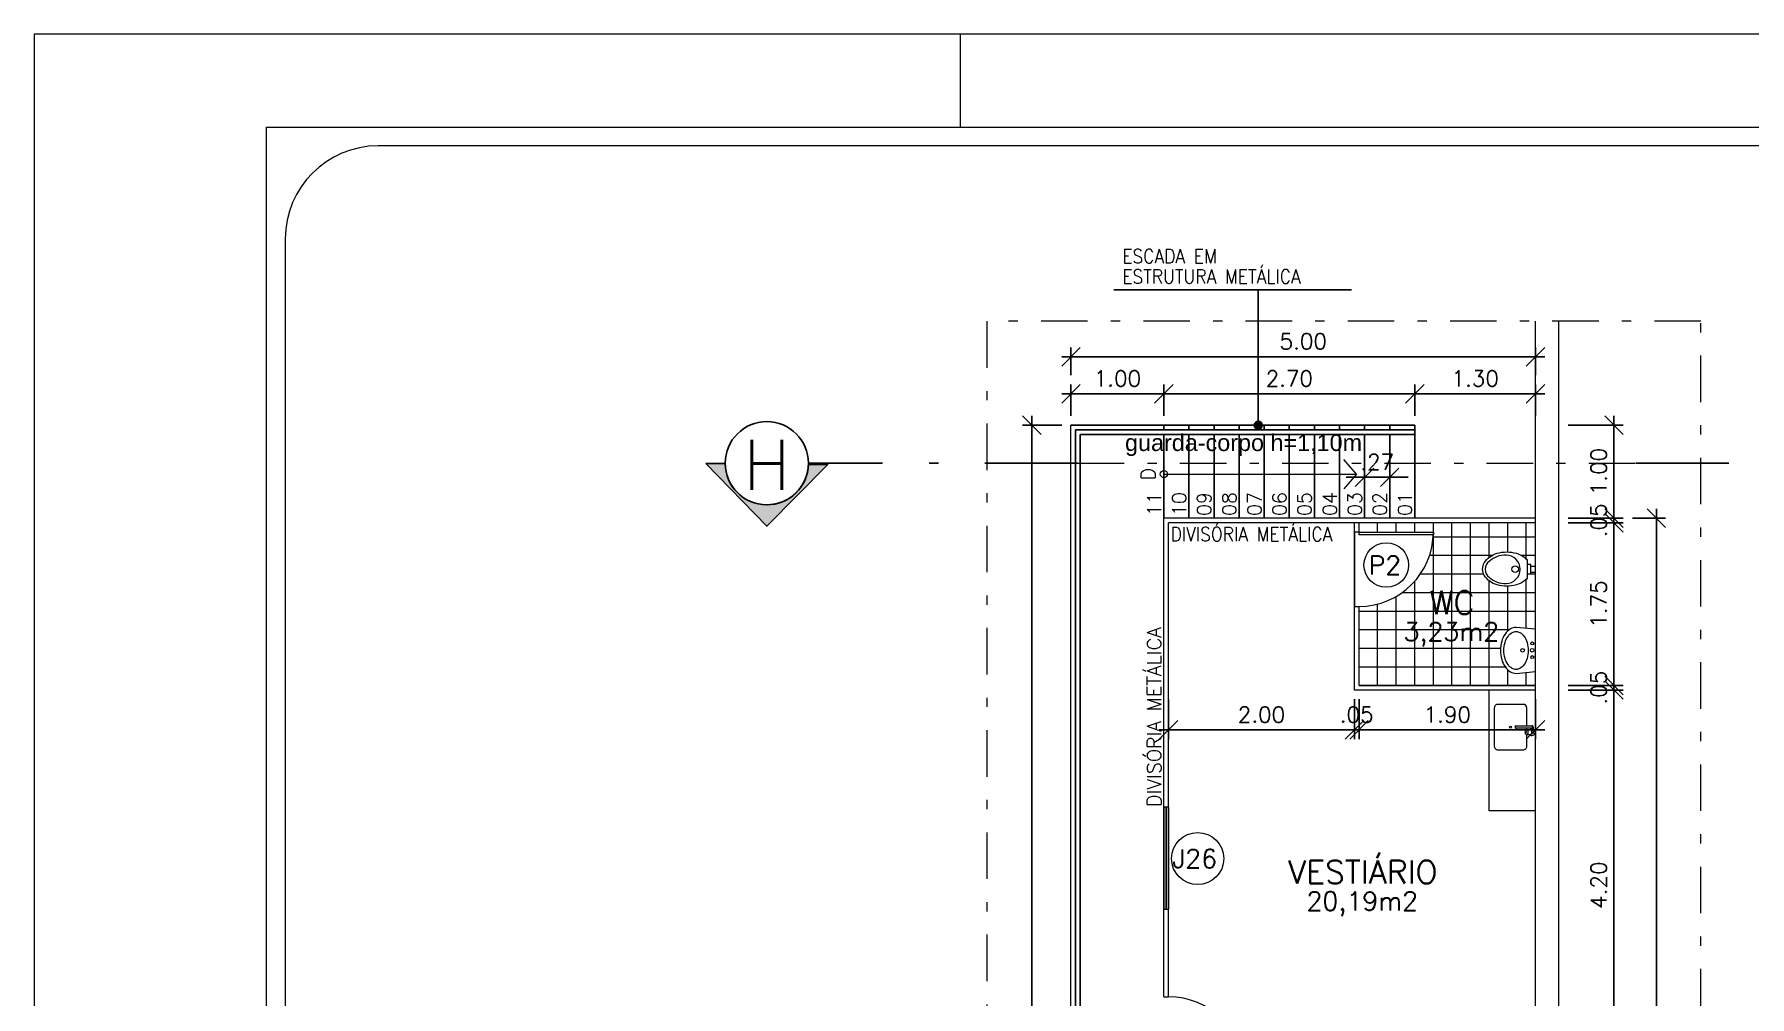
# Model space of a CAD drawing. Header units: millimetres. Extents: x 521 to 1055, y 261 to 520.
# Drawn here: x 791.15 to 809.61, y 334.96 to 345.32 of the extents above; entities that cross this region are included whole.
import ezdxf
from ezdxf.enums import TextEntityAlignment as Align

# ---------------------------------------------------------------- set-up
doc = ezdxf.new("R2010")
doc.units = ezdxf.units.MM
doc.linetypes.add('CONTINU', pattern=[0])
doc.linetypes.add('DASHDOTX2', pattern=[2, 1, -0.5, 0, -0.5])
doc.layers.add('0.1', color=8, linetype='Continuous', lineweight=13)
doc.layers.add('ppci', color=8, linetype='Continuous')
doc.styles.add('80X50', font='romans.shx')
doc.styles.add('ROMANS', font='romans')
doc.styles.get("Standard").update_dxf_attribs({"font": 'romans.shx'})
doc.styles.add('STYLE1', font='sanss___.ttf')
doc.dimstyles.new('Fares Eng - 50', dxfattribs={"dimscale": 2, "dimtxt": 0.085, "dimasz": 0.1, "dimexe": 0.05, "dimexo": 0.05, "dimgap": 0.04, "dimtad": 1, "dimzin": 4, "dimdsep": 46, "dimtxsty": 'ROMANS', "dimblk1": 'OBLIQUE', "dimblk2": 'OBLIQUE', "dimsah": 1, "dimcen": 0.05, "dimdle": 0.05, "dimclrd": 8, "dimclre": 8, "dimclrt": 8, "dimaunit": 1, "dimadec": 0, "dimazin": 0, "dimtfac": 1, "dimtix": 1, "dimtmove": 2, "dimatfit": 0, "dimldrblk": 'OPEN90', "dimfxl": 1, "dimtolj": 1, "dimtzin": 0, "dimarcsym": 0})

# ---------------------------------------------------------------- blocks, each defined once
blk = doc.blocks.new('PIA')
for p, q in [((-2.273736754432321e-15, 0.2449999999999767), (0.04354356076254134, 0.2449999999999767)), ((0.01000000000001819, 0.2300000000000176), (0.009999999999959073, 0.06000000000000172)), ((0.01000000000000227, 0.2150000000000585), (0.03087115640117418, 0.2150000000000585)), ((0.03, 0.1750000000000108), (0.00999999999998863, 0.1750000000000108))]:
    blk.add_line(p, q)
blk.add_lwpolyline([(-0.01000000000000682, 0.2300000000000176), (-0.00999999999996362, 0.06000000000000172)])
for points in [[(0.07999999999999545, 0.1727766797585258), (0.07999999999999545, 0.2103768939877267, 0.133256151078858), (0.07825790783494994, 0.2167974511967821, 0.1067562697216193), (0.07267766952966667, 0.2228768939877176, 0.08282752964101038), (0.06490383717337408, 0.2266340192206547, 0.07135174875314108), (0.05500000000000455, 0.2280545635173888, 0.07135174875312217), (0.04509616282662137, 0.2266340192206547, 0.08282752964099814), (0.03732233047032878, 0.2228768939877176, 0.1067562697216379), (0.0317420921650455, 0.2167974511967821, 0.1332561510788669), (0.03, 0.2103768939877267), (0.03, 0.1727766797585258)], [(-0.00999999999999318, 0.1750000000000108), (-0.205, 0.1750000000000176, 0.4142135623730951), (-0.2450000000000068, 0.1350000000000176), (-0.245, -0.1349999999999915, 0.4142135623730951), (-0.205, -0.1749999999999824), (0.2049999999999955, -0.1749999999999915, 0.4142135623730951), (0.2450000000000023, -0.1349999999999915), (0.2449999999999955, 0.1350000000000176, 0.414213562373096), (0.2049999999999955, 0.1750000000000108), (0.07999999999999545, 0.1750000000000108)]]:
    blk.add_lwpolyline(points, format="xyb")
blk.add_lwpolyline([(0.03, 0.1727766797585258, 0.133256151078858), (0.0317420921650455, 0.1663561225494726, 0.1067562697216193), (0.03732233047032878, 0.1602766797585099, 0.08282752964099754), (0.04509616282662137, 0.1565195545256023, 0.07135174875310642), (0.05500000000000455, 0.1550990102288659, 0.07135174875312841), (0.06490383717337408, 0.1565195545256023, 0.08282752964096539), (0.07267766952966667, 0.1602766797585099, 0.1067562697216041), (0.07825790783494994, 0.1663561225494726, 0.1332561510788969), (0.07999999999999545, 0.1727766797585258, 0.133256151078858), (0.07825790783494994, 0.1791972369675812, 0.1067562697216193), (0.07267766952966667, 0.1852766797585167, 0.08282752964101038), (0.06490383717337408, 0.1890338049914538, 0.07135174875314108), (0.05500000000000455, 0.1904543492881879, 0.07135174875312217), (0.04509616282662137, 0.1890338049914538, 0.08282752964099814), (0.03732233047032878, 0.1852766797585167, 0.1067562697216379), (0.0317420921650455, 0.1791972369675812, 0.1332561510788669)], format="xyb", close=True)
at = {"color": 8}
for points in [[(0.045986121811261, 0.2449999999999676, 0.2632653416268354), (0.03750000000000455, 0.2300000000000176), (0.03749999999999091, 0.2230014266887969)], [(0.07250000000000227, 0.2230014266887969), (0.07250000000000455, 0.2300000000000176, 0.5464635058180238), (0.04770953866707549, 0.245909090909088, 0.5464635058180238)]]:
    blk.add_lwpolyline(points, format="xyb", dxfattribs=at)
blk.add_lwpolyline([(0.06249999999999773, 0.1652766797585349, 0.1332561510789247), (0.0619773723504818, 0.1672028469212404, 0.1067562697216326), (0.06030330085890228, 0.1690266797585303, 0.08282752964098952), (0.0579711511520145, 0.1701538173284115, 0.07135174875314322), (0.05500000000000455, 0.1705799806174167, 0.0713517487531746), (0.05202884884798095, 0.1701538173284115, 0.08282752964091725), (0.04969669914110682, 0.1690266797585303, 0.1067562697215655), (0.04802262764951365, 0.1672028469212404, 0.1332561510788154), (0.04749999999999772, 0.1652766797585349, 0.1332561510789247), (0.04802262764951365, 0.1633505125957976, 0.1067562697216326), (0.04969669914110682, 0.1615266797585076, 0.08282752964095197), (0.05202884884798095, 0.160399542188656, 0.07135174875313267), (0.05500000000000455, 0.1599733788996212, 0.07135174875303825), (0.0579711511520145, 0.160399542188656, 0.08282752964098399), (0.06030330085890228, 0.1615266797585076, 0.106756269721622), (0.0619773723504818, 0.1633505125957976, 0.1332561510787654)], format="xyb", close=True, dxfattribs=at)
blk.add_circle((-2.273736754432321e-15, -5.551115123125783e-16), 0.009999999999999998)
for centre, radius, start, end in [((-2.273736754432321e-15, 0.2300000000000176), 0.015, 311.8103148957726, 228.1896851042274), ((-2.273736754432321e-15, 0.2300000000000176), 0.01, 0.000213743340401082, 180.000213743371), ((0.04354356076254134, 0.2549999999999676), 0.01, 270, 294.6199773288175), ((-2.273736754432321e-15, 0.06000000000000172), 0.01, 180.0001178779924, 0.000117877961845556)]:
    blk.add_arc(centre, radius, start, end)
for centre, radius, start, end in [((0.05500000000000455, 0.2300000000000176), 0.035, 315.584691402812, 154.6230664749245), ((0.05500000000000455, 0.2300000000000176), 0.035, 205.3769335250748, 224.415308597188), ((-2.273736754432321e-15, 0.06000000000000172), 0.0125, 143.130102353961, 36.86989764603902)]:
    blk.add_arc(centre, radius, start, end, dxfattribs=at)
blk = doc.blocks.new('Vaso')
for points in [[(0.02999999999997272, -0.04999999999995453), (0.02999999999997272, 0), (-0.02999999999997272, 0), (-0.02999999999997272, -0.04999999999995453)], [(0.04999999999995453, -0.09000000000014552), (0.04999999999995453, -0.04999999999995453), (-0.04999999999995453, -0.04999999999995453), (-0.04999999999995453, -0.09000000000014552)]]:
    blk.add_lwpolyline(points)
for points in [[(0.1828955200001019, -0.3100000000001728, -0.071776), (0.1680402599999979, -0.4129498500001318, -0.083144), (0.128710270000056, -0.4938477600001079, -0.106699), (0.06516211000007388, -0.5518467399999736, -0.132564), (-0.002104480000070907, -0.5700000000001637, -0.132564), (-0.06937106999998832, -0.5518467399999736, -0.106699), (-0.1329192299999704, -0.4938477600001079, -0.083144), (-0.1722492199999124, -0.4129498500001318, -0.071776), (-0.1871044800000163, -0.3100000000001728, -0.071776), (-0.1722492199999124, -0.2070501499999864, -0.083144), (-0.1329192299999704, -0.1261522400000104, -0.060171), (-0.09999999999990905, -0.09000000000014552), (0.09579103999999461, -0.09000000000014552, -0.060171), (0.128710270000056, -0.1261522400000104, -0.083144), (0.1680402599999979, -0.2070501499999864, -0.071776)], [(-0.08763701527800549, -0.4972033683313839, 0.2473999053505774), (0, -0.5413053001348089, 0.2473999053505774), (0.08763701527800549, -0.4972033683313839, 0.1978584598758542), (0.1521044799999345, -0.3175259839795217, 0.4183289460701766), (0, -0.1675407474929216, 0.4183289460701766), (-0.1521044799999345, -0.3175259839795217, 0.1978584598758542)]]:
    blk.add_lwpolyline(points, format="xyb", close=True)
blk.add_circle((-0.002104480000070907, -0.2200259839794398), 0.03525)
blk = doc.blocks.new('Cuba-emp')
blk.add_lwpolyline([(0.2100034834991149, 0.2482008336621746), (-7.105427357601002e-15, 0.227407372452717), (7.105427357601002e-15, -0.227407372452717), (0.2100034834991291, -0.2482008336621604, 0.1378156270121392), (0.2705880087187396, -0.2311785380375015, 0.1070411790707005), (0.3288221515426883, -0.1757097620058969, 0.0807505460992588), (0.3644727820534435, -0.09904874869174485, 0.06864280771685904), (0.3780384553094791, -0.0007008336622078559, 0.06864280771690003), (0.3644727820534364, 0.09764708136732558, 0.08075054609930853), (0.3288221515426741, 0.1743080946814768, 0.10704117907071), (0.2705880087187253, 0.2297768707130761, 0.1157522192348251), (0.2100034834991149, 0.2482008336621746)], format="xyb")
blk.add_lwpolyline([(0.2100034834991149, 0.2045185337481215, -0.1318273881114975), (0.2501415417997279, 0.1937487812531433, -0.1066332451029667), (0.2967372728202164, 0.1514795764228545, -0.08348179435471227), (0.328253700616866, 0.08706086194230345, -0.0722322283218027), (0.3408968663839005, 1.243449787580175e-14, -0.07223222832186973), (0.3282537006168731, -0.08706086194227858, -0.08348179435460365), (0.2967372728202307, -0.1514795764226058, -0.106633245102999), (0.2501415417997421, -0.1937487812531256, -0.1318273881114998), (0.2100034834991291, -0.2045185337481072, -0.1318273881114848), (0.1698654251985161, -0.1937487812531282, -0.1066332451030064), (0.1232696941780276, -0.151479576422612, -0.08348179435461947), (0.09175326638137804, -0.08706086194228746, -0.07223222832185378), (0.07911010061422985, 3.552713678800501e-15, -0.07223222832187323), (0.09175326638137093, 0.08706086194229457, -0.08348179435457351), (0.1232696941780134, 0.15147957642262, -0.1066332451030294), (0.1698654251985019, 0.1937487812531398, -0.1318273881114961)], format="xyb", close=True)
for centre, radius in [((0.03651954001270497, -0.002319139823612204), 0.0193358661591314), ((0.03651954001270497, -0.002319139823612204), 0.0193358661591314), ((0.03578416458526235, 0.0710594457912066), 0.01546869292730512), ((0.1402810526510621, -0.001433449959218791), 0.01977531766275002), ((0.03578416458526945, -0.07569772543820363), 0.01546869292730512)]:
    blk.add_circle(centre, radius)
blk = doc.blocks.new('_OBLIQUE')
at = {"color": 0, "linetype": 'ByBlock'}
blk.add_line((-0.5, -0.5), (0.5, 0.5), dxfattribs=at)
blk = doc.blocks.new('*D3443')
at = {"layer": '0.1', "color": 8, "linetype": 'CONTINU', "lineweight": -2, "transparency": 16777216}
for p, q in [((807.6586507668242, 338.2648362219235), (808.252276004319, 338.2648362219235)), ((808.152276004319, 333.964836221925), (808.152276004319, 338.3648362219235)), ((807.6586507668242, 334.064836221925), (808.252276004319, 334.064836221925))]:
    blk.add_line(p, q, dxfattribs=at)
at = {"layer": 'DEFPOINTS', "color": 0, "linetype": 'CONTINU', "lineweight": -2, "transparency": 16777216}
for p in [(807.5586507668241, 338.2648362219235), (808.152276004319, 338.2648362219235), (807.5586507668241, 334.064836221925)]:
    blk.add_point(p, dxfattribs=at)
at = {"layer": '0.1', "color": 8, "linetype": 'CONTINU', "lineweight": -2, "transparency": 16777216, "xscale": 0.2, "yscale": 0.2, "zscale": 0.2}
for p, rotation in [((808.152276004319, 338.2648362219235), 90), ((808.152276004319, 334.064836221925), 270)]:
    blk.add_blockref('_OBLIQUE', p, dxfattribs=dict(at, rotation=rotation))
at = {"layer": '0.1', "color": 8, "linetype": 'CONTINU', "lineweight": -2, "transparency": 16777216, "insert": (807.9872760043189, 336.1648362219244), "char_height": 0.17, "attachment_point": 5, "rotation": 90, "style": 'ROMANS'}
blk.add_mtext('\\A1;4.20', dxfattribs=at)
blk = doc.blocks.new('_Open90')
at = {"color": 0, "linetype": 'ByBlock', "lineweight": -2}
for p, q in [((0, 0), (-1, 0)), ((-0.5, 0.5), (0, 0)), ((0, 0), (-0.5, -0.5))]:
    blk.add_line(p, q, dxfattribs=at)
blk = doc.blocks.new('*D3444')
at = {"layer": '0.1', "color": 8, "linetype": 'CONTINU', "lineweight": -2, "transparency": 16777216}
for p, q in [((808.152276004319, 338.3148362219234), (808.152276004319, 338.5148362219234)), ((807.6586507668242, 338.3148362219234), (808.252276004319, 338.3148362219234)), ((807.6586507668242, 338.2648362219235), (808.252276004319, 338.2648362219235)), ((808.152276004319, 338.2648362219235), (808.152276004319, 338.3148362219234)), ((808.152276004319, 338.2648362219235), (808.152276004319, 338.0648362219235))]:
    blk.add_line(p, q, dxfattribs=at)
at = {"layer": 'DEFPOINTS', "color": 0, "linetype": 'CONTINU', "lineweight": -2, "transparency": 16777216}
for p in [(807.5586507668241, 338.3148362219234), (807.5586507668241, 338.2648362219235), (808.152276004319, 338.3148362219234)]:
    blk.add_point(p, dxfattribs=at)
at = {"layer": '0.1', "color": 8, "linetype": 'CONTINU', "lineweight": -2, "transparency": 16777216, "xscale": 0.2, "yscale": 0.2, "zscale": 0.2}
for p, rotation in [((808.152276004319, 338.3148362219234), 270), ((808.152276004319, 338.2648362219235), 90)]:
    blk.add_blockref('_OBLIQUE', p, dxfattribs=dict(at, rotation=rotation))
at = {"layer": '0.1', "color": 8, "linetype": 'CONTINU', "lineweight": -2, "transparency": 16777216, "insert": (807.9872760043189, 338.2898362219236), "char_height": 0.17, "attachment_point": 5, "rotation": 90, "style": 'ROMANS'}
blk.add_mtext('\\A1;.05', dxfattribs=at)
blk = doc.blocks.new('*D3445')
at = {"layer": '0.1', "color": 8, "linetype": 'CONTINU', "lineweight": -2, "transparency": 16777216}
for p, q in [((807.6586507668242, 340.0648362219234), (808.252276004319, 340.0648362219234)), ((808.152276004319, 338.2148362219234), (808.152276004319, 340.1648362219235)), ((807.6586507668242, 338.3148362219234), (808.252276004319, 338.3148362219234))]:
    blk.add_line(p, q, dxfattribs=at)
at = {"layer": 'DEFPOINTS', "color": 0, "linetype": 'CONTINU', "lineweight": -2, "transparency": 16777216}
for p in [(807.5586507668241, 340.0648362219234), (808.152276004319, 340.0648362219234), (807.5586507668241, 338.3148362219234)]:
    blk.add_point(p, dxfattribs=at)
at = {"layer": '0.1', "color": 8, "linetype": 'CONTINU', "lineweight": -2, "transparency": 16777216, "xscale": 0.2, "yscale": 0.2, "zscale": 0.2}
for p, rotation in [((808.152276004319, 340.0648362219234), 90), ((808.152276004319, 338.3148362219234), 270)]:
    blk.add_blockref('_OBLIQUE', p, dxfattribs=dict(at, rotation=rotation))
at = {"layer": '0.1', "color": 8, "linetype": 'CONTINU', "lineweight": -2, "transparency": 16777216, "insert": (807.9872760043189, 339.1898362219235), "char_height": 0.17, "attachment_point": 5, "rotation": 90, "style": 'ROMANS'}
blk.add_mtext('\\A1;1.75', dxfattribs=at)
blk = doc.blocks.new('*D3446')
at = {"layer": '0.1', "color": 8, "linetype": 'CONTINU', "lineweight": -2, "transparency": 16777216}
for p, q in [((808.152276004319, 340.1148362219234), (808.152276004319, 340.3148362219234)), ((807.6586507668242, 340.1148362219234), (808.252276004319, 340.1148362219234)), ((807.6586507668242, 340.0648362219234), (808.252276004319, 340.0648362219234)), ((808.152276004319, 340.0648362219234), (808.152276004319, 340.1148362219234)), ((808.152276004319, 340.0648362219234), (808.152276004319, 339.8648362219234))]:
    blk.add_line(p, q, dxfattribs=at)
at = {"layer": 'DEFPOINTS', "color": 0, "linetype": 'CONTINU', "lineweight": -2, "transparency": 16777216}
for p in [(807.5586507668241, 340.1148362219234), (807.5586507668241, 340.0648362219234), (808.152276004319, 340.1148362219234)]:
    blk.add_point(p, dxfattribs=at)
at = {"layer": '0.1', "color": 8, "linetype": 'CONTINU', "lineweight": -2, "transparency": 16777216, "xscale": 0.2, "yscale": 0.2, "zscale": 0.2}
for p, rotation in [((808.152276004319, 340.1148362219234), 270), ((808.152276004319, 340.0648362219234), 90)]:
    blk.add_blockref('_OBLIQUE', p, dxfattribs=dict(at, rotation=rotation))
at = {"layer": '0.1', "color": 8, "linetype": 'CONTINU', "lineweight": -2, "transparency": 16777216, "insert": (807.9872760043189, 340.0898362219235), "char_height": 0.17, "attachment_point": 5, "rotation": 90, "style": 'ROMANS'}
blk.add_mtext('\\A1;.05', dxfattribs=at)
blk = doc.blocks.new('*D3447')
at = {"layer": '0.1', "color": 8, "linetype": 'CONTINU', "lineweight": -2, "transparency": 16777216}
for p, q in [((808.152276004319, 340.0148362219234), (808.152276004319, 341.214836221923)), ((807.6586507668242, 341.1148362219229), (808.252276004319, 341.1148362219229)), ((807.6586507668242, 340.1148362219234), (808.252276004319, 340.1148362219234))]:
    blk.add_line(p, q, dxfattribs=at)
at = {"layer": 'DEFPOINTS', "color": 0, "linetype": 'CONTINU', "lineweight": -2, "transparency": 16777216}
for p in [(807.5586507668241, 341.1148362219229), (808.152276004319, 341.1148362219229), (807.5586507668241, 340.1148362219234)]:
    blk.add_point(p, dxfattribs=at)
at = {"layer": '0.1', "color": 8, "linetype": 'CONTINU', "lineweight": -2, "transparency": 16777216, "xscale": 0.2, "yscale": 0.2, "zscale": 0.2}
for p, rotation in [((808.152276004319, 341.1148362219229), 90), ((808.152276004319, 340.1148362219234), 270)]:
    blk.add_blockref('_OBLIQUE', p, dxfattribs=dict(at, rotation=rotation))
at = {"layer": '0.1', "color": 8, "linetype": 'CONTINU', "lineweight": -2, "transparency": 16777216, "insert": (807.9872760043189, 340.6148362219233), "char_height": 0.17, "attachment_point": 5, "rotation": 90, "style": 'ROMANS'}
blk.add_mtext('\\A1;1.00', dxfattribs=at)
blk = doc.blocks.new('*D3448')
at = {"layer": '0.1', "color": 8, "lineweight": -2, "transparency": 16777216}
for p, q in [((806.0086507668236, 341.214836221923), (806.0086507668236, 341.5520024778297)), ((807.3086507668241, 341.214836221923), (807.3086507668241, 341.5520024778297)), ((805.9086507668236, 341.4520024778296), (807.4086507668242, 341.4520024778296))]:
    blk.add_line(p, q, dxfattribs=at)
at = {"layer": 'DEFPOINTS', "color": 0, "lineweight": -2, "transparency": 16777216}
for p in [(807.3086507668241, 341.4520024778296), (806.0086507668236, 341.1148362219229), (807.3086507668241, 341.1148362219229)]:
    blk.add_point(p, dxfattribs=at)
at = {"layer": '0.1', "color": 8, "lineweight": -2, "transparency": 16777216, "xscale": 0.2, "yscale": 0.2, "zscale": 0.2, "rotation": 180}
blk.add_blockref('_OBLIQUE', (806.0086507668236, 341.4520024778296), dxfattribs=at)
at = {"layer": '0.1', "color": 8, "lineweight": -2, "transparency": 16777216, "xscale": 0.2, "yscale": 0.2, "zscale": 0.2}
blk.add_blockref('_OBLIQUE', (807.3086507668241, 341.4520024778296), dxfattribs=at)
at = {"layer": '0.1', "color": 8, "transparency": 16777216, "insert": (806.6586507668239, 341.6170024778297), "char_height": 0.17, "attachment_point": 5, "style": 'ROMANS'}
blk.add_mtext('\\A1;1.30', dxfattribs=at)
blk = doc.blocks.new('*D3449')
at = {"layer": '0.1', "color": 8, "linetype": 'CONTINU', "lineweight": -2, "transparency": 16777216}
for p, q in [((803.3086507668238, 341.2148362219218), (803.3086507668238, 341.5520024778297)), ((806.0086507668236, 341.214836221923), (806.0086507668236, 341.5520024778297)), ((806.1086507668236, 341.4520024778296), (803.2086507668238, 341.4520024778296))]:
    blk.add_line(p, q, dxfattribs=at)
at = {"layer": 'DEFPOINTS', "color": 0, "linetype": 'CONTINU', "lineweight": -2, "transparency": 16777216}
for p in [(803.3086507668238, 341.4520024778296), (803.3086507668238, 341.1148362219218), (806.0086507668236, 341.1148362219229)]:
    blk.add_point(p, dxfattribs=at)
at = {"layer": '0.1', "color": 8, "linetype": 'CONTINU', "lineweight": -2, "transparency": 16777216, "xscale": 0.2, "yscale": 0.2, "zscale": 0.2, "rotation": 180}
blk.add_blockref('_OBLIQUE', (803.3086507668238, 341.4520024778296), dxfattribs=at)
at = {"layer": '0.1', "color": 8, "linetype": 'CONTINU', "lineweight": -2, "transparency": 16777216, "xscale": 0.2, "yscale": 0.2, "zscale": 0.2}
blk.add_blockref('_OBLIQUE', (806.0086507668236, 341.4520024778296), dxfattribs=at)
at = {"layer": '0.1', "color": 8, "linetype": 'CONTINU', "lineweight": -2, "transparency": 16777216, "insert": (804.6586507668237, 341.6170024778297), "char_height": 0.17, "attachment_point": 5, "style": 'ROMANS'}
blk.add_mtext('\\A1;2.70', dxfattribs=at)
blk = doc.blocks.new('*D3450')
at = {"layer": '0.1', "color": 8, "linetype": 'CONTINU', "lineweight": -2, "transparency": 16777216}
for p, q in [((802.3086507668244, 341.2148362219218), (802.3086507668244, 341.5520024778297)), ((803.3086507668238, 341.2148362219218), (803.3086507668238, 341.5520024778297)), ((803.4086507668238, 341.4520024778296), (802.2086507668243, 341.4520024778296))]:
    blk.add_line(p, q, dxfattribs=at)
at = {"layer": 'DEFPOINTS', "color": 0, "linetype": 'CONTINU', "lineweight": -2, "transparency": 16777216}
for p in [(802.3086507668244, 341.4520024778296), (802.3086507668244, 341.1148362219218), (803.3086507668238, 341.1148362219218)]:
    blk.add_point(p, dxfattribs=at)
at = {"layer": '0.1', "color": 8, "linetype": 'CONTINU', "lineweight": -2, "transparency": 16777216, "xscale": 0.2, "yscale": 0.2, "zscale": 0.2, "rotation": 180}
blk.add_blockref('_OBLIQUE', (802.3086507668244, 341.4520024778296), dxfattribs=at)
at = {"layer": '0.1', "color": 8, "linetype": 'CONTINU', "lineweight": -2, "transparency": 16777216, "xscale": 0.2, "yscale": 0.2, "zscale": 0.2}
blk.add_blockref('_OBLIQUE', (803.3086507668238, 341.4520024778296), dxfattribs=at)
at = {"layer": '0.1', "color": 8, "linetype": 'CONTINU', "lineweight": -2, "transparency": 16777216, "insert": (802.808650766824, 341.6170024778297), "char_height": 0.17, "attachment_point": 5, "style": 'ROMANS'}
blk.add_mtext('\\A1;1.00', dxfattribs=at)
blk = doc.blocks.new('*D3451')
at = {"layer": '0.1', "color": 8, "linetype": 'CONTINU', "lineweight": -2, "transparency": 16777216}
for p, q in [((802.3086507668244, 341.6520024778297), (802.3086507668244, 341.9511592707116)), ((807.3086507668241, 341.6520024778297), (807.3086507668241, 341.9511592707116)), ((802.2086507668243, 341.8511592707116), (807.4086507668242, 341.8511592707116))]:
    blk.add_line(p, q, dxfattribs=at)
at = {"layer": 'DEFPOINTS', "color": 0, "linetype": 'CONTINU', "lineweight": -2, "transparency": 16777216}
for p in [(807.3086507668241, 341.8511592707116), (802.3086507668244, 341.5520024778297), (807.3086507668241, 341.5520024778297)]:
    blk.add_point(p, dxfattribs=at)
at = {"layer": '0.1', "color": 8, "linetype": 'CONTINU', "lineweight": -2, "transparency": 16777216, "xscale": 0.2, "yscale": 0.2, "zscale": 0.2, "rotation": 180}
blk.add_blockref('_OBLIQUE', (802.3086507668244, 341.8511592707116), dxfattribs=at)
at = {"layer": '0.1', "color": 8, "linetype": 'CONTINU', "lineweight": -2, "transparency": 16777216, "xscale": 0.2, "yscale": 0.2, "zscale": 0.2}
blk.add_blockref('_OBLIQUE', (807.3086507668241, 341.8511592707116), dxfattribs=at)
at = {"layer": '0.1', "color": 8, "linetype": 'CONTINU', "lineweight": -2, "transparency": 16777216, "insert": (804.8086507668243, 342.0161592707116), "char_height": 0.17, "attachment_point": 5, "style": 'ROMANS'}
blk.add_mtext('\\A1;5.00', dxfattribs=at)
blk = doc.blocks.new('*D3452')
at = {"layer": '0.1', "color": 8, "linetype": 'CONTINU', "lineweight": -2, "transparency": 16777216}
for p, q in [((808.352276004319, 340.1148362219234), (808.7085886979359, 340.1148362219234)), ((808.6085886979358, 326.9848362219241), (808.6085886979358, 340.2148362219234)), ((808.352276004319, 327.0848362219241), (808.7085886979359, 327.0848362219241))]:
    blk.add_line(p, q, dxfattribs=at)
at = {"layer": 'DEFPOINTS', "color": 0, "linetype": 'CONTINU', "lineweight": -2, "transparency": 16777216}
for p in [(808.252276004319, 340.1148362219234), (808.6085886979358, 340.1148362219234), (808.252276004319, 327.0848362219241)]:
    blk.add_point(p, dxfattribs=at)
at = {"layer": '0.1', "color": 8, "linetype": 'CONTINU', "lineweight": -2, "transparency": 16777216, "xscale": 0.2, "yscale": 0.2, "zscale": 0.2}
for p, rotation in [((808.6085886979358, 340.1148362219234), 90), ((808.6085886979358, 327.0848362219241), 270)]:
    blk.add_blockref('_OBLIQUE', p, dxfattribs=dict(at, rotation=rotation))
at = {"layer": '0.1', "color": 8, "linetype": 'CONTINU', "lineweight": -2, "transparency": 16777216, "insert": (808.4435886979358, 333.5998362219239), "char_height": 0.17, "attachment_point": 5, "rotation": 90, "style": 'ROMANS'}
blk.add_mtext('\\A1;13.03', dxfattribs=at)
blk = doc.blocks.new('*D3453')
at = {"layer": '0.1', "color": 8, "linetype": 'CONTINU', "lineweight": -2, "transparency": 16777216}
for p, q in [((805.4086507668242, 338.1648362219227), (805.4086507668242, 337.7355297182577)), ((807.3086507668238, 338.1648362219235), (807.3086507668238, 337.7355297182577)), ((807.4086507668238, 337.8355297182577), (805.3086507668241, 337.8355297182577))]:
    blk.add_line(p, q, dxfattribs=at)
at = {"layer": 'DEFPOINTS', "color": 0, "linetype": 'CONTINU', "lineweight": -2, "transparency": 16777216}
for p in [(805.4086507668242, 338.2648362219227), (807.3086507668238, 338.2648362219235), (805.4086507668242, 337.8355297182577)]:
    blk.add_point(p, dxfattribs=at)
at = {"layer": '0.1', "color": 8, "linetype": 'CONTINU', "lineweight": -2, "transparency": 16777216, "xscale": 0.2, "yscale": 0.2, "zscale": 0.2, "rotation": 180}
blk.add_blockref('_OBLIQUE', (805.4086507668242, 337.8355297182577), dxfattribs=at)
at = {"layer": '0.1', "color": 8, "linetype": 'CONTINU', "lineweight": -2, "transparency": 16777216, "xscale": 0.2, "yscale": 0.2, "zscale": 0.2}
blk.add_blockref('_OBLIQUE', (807.3086507668238, 337.8355297182577), dxfattribs=at)
at = {"layer": '0.1', "color": 8, "linetype": 'CONTINU', "lineweight": -2, "transparency": 16777216, "insert": (806.358650766824, 338.0005297182577), "char_height": 0.17, "attachment_point": 5, "style": 'ROMANS'}
blk.add_mtext('\\A1;1.90', dxfattribs=at)
blk = doc.blocks.new('*D3454')
at = {"layer": '0.1', "color": 8, "linetype": 'CONTINU', "lineweight": -2, "transparency": 16777216}
for p, q in [((805.3586507668242, 338.1648362219227), (805.3586507668242, 337.7355297182577)), ((805.4086507668242, 338.1648362219227), (805.4086507668242, 337.7355297182577)), ((805.3586507668242, 337.8355297182577), (805.1586507668242, 337.8355297182577)), ((805.4086507668242, 337.8355297182577), (805.3586507668242, 337.8355297182577)), ((805.4086507668242, 337.8355297182577), (805.6086507668242, 337.8355297182577))]:
    blk.add_line(p, q, dxfattribs=at)
at = {"layer": 'DEFPOINTS', "color": 0, "linetype": 'CONTINU', "lineweight": -2, "transparency": 16777216}
for p in [(805.3586507668242, 338.2648362219227), (805.4086507668242, 338.2648362219227), (805.3586507668242, 337.8355297182577)]:
    blk.add_point(p, dxfattribs=at)
at = {"layer": '0.1', "color": 8, "linetype": 'CONTINU', "lineweight": -2, "transparency": 16777216, "xscale": 0.2, "yscale": 0.2, "zscale": 0.2}
blk.add_blockref('_OBLIQUE', (805.3586507668242, 337.8355297182577), dxfattribs=at)
at = {"layer": '0.1', "color": 8, "linetype": 'CONTINU', "lineweight": -2, "transparency": 16777216, "xscale": 0.2, "yscale": 0.2, "zscale": 0.2, "rotation": 180}
blk.add_blockref('_OBLIQUE', (805.4086507668242, 337.8355297182577), dxfattribs=at)
at = {"layer": '0.1', "color": 8, "linetype": 'CONTINU', "lineweight": -2, "transparency": 16777216, "insert": (805.3836507668242, 338.0005297182577), "char_height": 0.17, "attachment_point": 5, "style": 'ROMANS'}
blk.add_mtext('\\A1;.05', dxfattribs=at)
blk = doc.blocks.new('*D3455')
at = {"layer": '0.1', "color": 8, "linetype": 'CONTINU', "lineweight": -2, "transparency": 16777216}
for p, q in [((803.3586507668241, 338.1648362219228), (803.3586507668241, 337.7355297182577)), ((805.3586507668242, 338.1648362219227), (805.3586507668242, 337.7355297182577)), ((805.4586507668242, 337.8355297182577), (803.2586507668241, 337.8355297182577))]:
    blk.add_line(p, q, dxfattribs=at)
at = {"layer": 'DEFPOINTS', "color": 0, "linetype": 'CONTINU', "lineweight": -2, "transparency": 16777216}
for p in [(803.3586507668241, 338.2648362219228), (805.3586507668242, 338.2648362219227), (803.3586507668241, 337.8355297182577)]:
    blk.add_point(p, dxfattribs=at)
at = {"layer": '0.1', "color": 8, "linetype": 'CONTINU', "lineweight": -2, "transparency": 16777216, "xscale": 0.2, "yscale": 0.2, "zscale": 0.2, "rotation": 180}
blk.add_blockref('_OBLIQUE', (803.3586507668241, 337.8355297182577), dxfattribs=at)
at = {"layer": '0.1', "color": 8, "linetype": 'CONTINU', "lineweight": -2, "transparency": 16777216, "xscale": 0.2, "yscale": 0.2, "zscale": 0.2}
blk.add_blockref('_OBLIQUE', (805.3586507668242, 337.8355297182577), dxfattribs=at)
at = {"layer": '0.1', "color": 8, "linetype": 'CONTINU', "lineweight": -2, "transparency": 16777216, "insert": (804.3586507668242, 338.0005297182577), "char_height": 0.17, "attachment_point": 5, "style": 'ROMANS'}
blk.add_mtext('\\A1;2.00', dxfattribs=at)
blk = doc.blocks.new('*D3456')
at = {"layer": '0.1', "color": 8, "linetype": 'CONTINU', "lineweight": -2, "transparency": 16777216}
for p, q in [((801.8879925360798, 326.9848362219225), (801.8879925360798, 341.2148362219214)), ((802.2086507668242, 341.1148362219213), (801.7879925360797, 341.1148362219213)), ((802.2086507668241, 327.0848362219225), (801.7879925360797, 327.0848362219225))]:
    blk.add_line(p, q, dxfattribs=at)
at = {"layer": 'DEFPOINTS', "color": 0, "linetype": 'CONTINU', "lineweight": -2, "transparency": 16777216}
for p in [(801.8879925360798, 341.1148362219213), (802.3086507668243, 341.1148362219213), (802.3086507668241, 327.0848362219225)]:
    blk.add_point(p, dxfattribs=at)
at = {"layer": '0.1', "color": 8, "linetype": 'CONTINU', "lineweight": -2, "transparency": 16777216, "xscale": 0.2, "yscale": 0.2, "zscale": 0.2}
for p, rotation in [((801.8879925360798, 341.1148362219213), 90), ((801.8879925360798, 327.0848362219225), 270)]:
    blk.add_blockref('_OBLIQUE', p, dxfattribs=dict(at, rotation=rotation))
at = {"layer": '0.1', "color": 8, "linetype": 'CONTINU', "lineweight": -2, "transparency": 16777216, "insert": (801.7229925360797, 334.099836221922), "char_height": 0.17, "attachment_point": 5, "rotation": 90, "style": 'ROMANS'}
blk.add_mtext('\\A1;14.03', dxfattribs=at)
blk = doc.blocks.new('ÁREA')
for p in [(4.97462945148186e-05, 0.003761569252461072), (0, 0)]:
    blk.add_attdef('COMPARTIMENTO', text='', height=0.0025).set_placement(p, align=Align.CENTER)
at = {"color": 1}
for p in [(-4.97462945148186e-05, -0.003761569252461072), (-9.94925890296372e-05, -0.007523138504922144)]:
    blk.add_attdef('ÁREA', text='', height=0.002, dxfattribs=at).set_placement(p, align=Align.CENTER)
blk = doc.blocks.new('*D3457')
at = {"layer": '0.1', "color": 8, "linetype": 'CONTINU', "lineweight": -2, "transparency": 16777216}
for p, q in [((805.468650766824, 340.5657697413736), (805.468650766824, 340.6540081320601)), ((805.738650766824, 340.5657697413737), (805.738650766824, 340.6540081320601)), ((805.468650766824, 340.5540081320601), (805.268650766824, 340.5540081320601)), ((805.738650766824, 340.5540081320601), (805.468650766824, 340.5540081320601)), ((805.738650766824, 340.5540081320601), (805.938650766824, 340.5540081320601))]:
    blk.add_line(p, q, dxfattribs=at)
at = {"layer": 'DEFPOINTS', "color": 0, "linetype": 'CONTINU', "lineweight": -2, "transparency": 16777216}
for p in [(805.468650766824, 340.5540081320601), (805.468650766824, 340.4657697413736), (805.738650766824, 340.4657697413737)]:
    blk.add_point(p, dxfattribs=at)
at = {"layer": '0.1', "color": 8, "linetype": 'CONTINU', "lineweight": -2, "transparency": 16777216, "xscale": 0.2, "yscale": 0.2, "zscale": 0.2}
blk.add_blockref('_OBLIQUE', (805.468650766824, 340.5540081320601), dxfattribs=at)
at = {"layer": '0.1', "color": 8, "linetype": 'CONTINU', "lineweight": -2, "transparency": 16777216, "xscale": 0.2, "yscale": 0.2, "zscale": 0.2, "rotation": 180}
blk.add_blockref('_OBLIQUE', (805.738650766824, 340.5540081320601), dxfattribs=at)
at = {"layer": '0.1', "color": 8, "linetype": 'CONTINU', "lineweight": -2, "transparency": 16777216, "insert": (805.603650766824, 340.7190081320601), "char_height": 0.17, "attachment_point": 5, "style": 'ROMANS'}
blk.add_mtext('\\A1;.27', dxfattribs=at)

msp = doc.modelspace()

# ---------------------------------------------------------------- hatches: boundary and pattern name
at = {"layer": '0.1', "linetype": 'CONTINU', "lineweight": -2}
h = msp.add_hatch(color=8, dxfattribs=at)
h.paths.add_polyline_path([(804.3244324071318, 341.1579569063711, 0.4142135623729854), (804.2813117226829, 341.1148362219222), (804.3244324071318, 341.1148362219222)])
h.paths.add_polyline_path([(804.3244324071318, 341.1148362219222), (804.3675530915807, 341.1148362219222, 0.414213562373008), (804.3244324071318, 341.1579569063711)])
h.paths.add_polyline_path([(804.3675530915807, 341.1148362219222), (804.2813117226829, 341.1148362219222, 1)])
at = {"layer": '0.1', "lineweight": -2}
h = msp.add_hatch(color=8, dxfattribs=at)
edge = h.paths.add_edge_path()
edge.add_line((798.3797649430279, 340.7013686139663), (799.0352565583246, 340.0270436534415))
edge.add_line((799.0352565583246, 340.0270436534415), (799.6906671987539, 340.692852775525))
edge.add_line((799.6906671987539, 340.692852775525), (799.4830062689825, 340.692852775525))
edge.add_arc((799.0352961048284, 340.705527578932), 0.4478895418832097, 180.5320386879664, 358.3783731538729, ccw=False)
edge.add_line((798.587425872798, 340.7013686139663), (798.3797649430279, 340.7013686139663))
at = {"layer": '0.1', "linetype": 'CONTINU'}
h = msp.add_hatch(dxfattribs=at)
h.set_pattern_fill('_USER', color=8, scale=0.2, style=0, double=1, pattern_type=0)
h.set_pattern_definition([(0, (805.4086507668242, 338.3148362219226), (0, 0.2), []), (90, (805.4086507668242, 338.3148362219226), (-0.2, 1.224606353822377e-17), [])])
h.paths.add_polyline_path([(806.8957024475977, 339.7361477204196, -0.07177489877244922), (806.998650766824, 339.7510025292613, -0.07177489877233359), (807.1015990860504, 339.7361477204207, -0.08314470248635879), (807.1824978457654, 339.6968177638591, -0.06017202864682664), (807.218650766824, 339.6638980492612), (807.218650766824, 339.6138980492613), (807.2586507668242, 339.6138980492613), (807.2586507668242, 339.5938980492613), (807.3086507668241, 339.5938980492613), (807.3086507668241, 340.0648362219234), (805.4086507668242, 340.0648362219226), (805.4086507668242, 339.9648362219226), (806.2086507668248, 339.9648362219226), (806.2086507668248, 339.9348362219226), (806.2080880689318, 339.9348362219226, -0.4032696778366058), (805.4086507668242, 339.1648362219225), (805.4086507668242, 338.3148362219226), (807.3086507668241, 338.3148362219234), (807.3086507668241, 338.4633275161978), (807.0986472833249, 338.4425340549883, -0.1157522192348249), (807.0380627581053, 338.4609580179374, -0.1070411790688899), (806.9798286152821, 338.5164267939679, -0.0807505461039044), (806.9441779847697, 338.5930878072865, -0.06864280771451912), (806.9306123115146, 338.6914357223127, -0.06864280771436024), (806.9441779847696, 338.7897836373387, -0.08075054610394027), (806.979828615282, 338.8664446506574, -0.1070411790690481), (807.0380627581053, 338.921913426688, -0.1378156270120371), (807.0986472833249, 338.9389357223126), (807.3086507668241, 338.9181422611032), (807.3086507668241, 339.5338980492613), (807.2586507668242, 339.5338980492613), (807.2586507668242, 339.5138980492613), (807.218650766824, 339.5138980492613), (807.218650766824, 339.4681070092613, -0.06017202864676446), (807.1824978457652, 339.4351872946637, -0.08314470248610825), (807.1015990860501, 339.3958573381028, -0.0717748987722163), (806.998650766824, 339.3810025292612, -0.07177489877256626), (806.8957024475974, 339.3958573381018, -0.08314554019475592), (806.8148029494374, 339.4351878200939, -0.1066991575301796), (806.7568039274847, 339.4987361099073, -0.1325636243109023), (806.738650766824, 339.5660025292614, -0.1325636243102486), (806.7568039274846, 339.6332689486148, -0.1066991575305739), (806.8148029494374, 339.6968172384286, -0.08314554019457308)])
h.paths.add_polyline_path([(805.800223972984, 338.6952664865377), (807.004985877746, 338.6952664865377), (807.004985877746, 339.0524093436807), (805.800223972984, 339.0524093436807)], flags=24)
h.paths.add_polyline_path([(806.1086425265387, 339.0183403942799), (806.7098330027292, 339.0183403942799), (806.7098330027292, 339.3933403942799), (806.1086425265387, 339.3933403942799)], flags=24)

# ---------------------------------------------------------------- linework, layer by layer
at = {"layer": '0.1', "color": 8}
for p, q in [((801.1166788038173, 345.3209285937377), (801.1166788038173, 344.3209285915813)), ((802.3086507668241, 327.0848362219225), (802.3086507668243, 341.1148362219213)), ((805.3808731325439, 340.5881984290804), (805.2461221020244, 340.7456097887944)), ((803.308650766824, 340.5881984290804), (805.3808731325439, 340.5881984290804)), ((805.3808731325439, 340.5881984290804), (805.2461221020244, 340.4307870693665)), ((807.3086507668238, 340.1148362219234), (803.3086507668243, 340.1148362219218)), ((803.3086507668244, 337.0052659350673), (803.3086507668243, 340.1148362219218)), ((807.3086507668238, 340.0648362219234), (803.3586507668242, 340.0648362219218)), ((803.3586507668241, 337.0052659350672), (803.3586507668242, 340.0648362219218)), ((805.358650766824, 339.9648362219227), (805.3586507668241, 340.0648362219225)), ((805.4086507668242, 339.9648362219227), (805.4086507668242, 340.0648362219226)), ((805.4086507668242, 339.9648362219226), (805.3586507668239, 339.9648362219226)), ((805.3586507668242, 338.2648362219227), (805.3586507668241, 339.1648362219228)), ((805.3586507668241, 339.1648362219228), (805.4086507668242, 339.1648362219227)), ((805.4086507668242, 338.3148362219226), (805.4086507668242, 339.1648362219228)), ((807.3086507668238, 338.2648362219235), (805.3586507668242, 338.2648362219227)), ((807.3086507668238, 338.3148362219234), (805.4086507668242, 338.3148362219226)), ((806.808650766821, 336.9648362219233), (806.8086507668211, 338.2648362219234)), ((803.3586507668242, 337.0052659350672), (803.3086507668244, 337.0052659350672)), ((807.308650766821, 336.9648362219235), (806.808650766821, 336.9648362219233)), ((803.3086507668244, 334.9648362219241), (803.3086507668243, 335.9052659350671)), ((803.3086507668241, 335.9052659350672), (803.3586507668241, 335.9052659350672)), ((803.3586507668242, 334.9648362219241), (803.3586507668242, 335.9052659350672)), ((803.3086507668244, 334.9648362219241), (803.3586507668241, 334.9648362219241))]:
    msp.add_line(p, q, dxfattribs=at)
at = {"layer": '0.1', "color": 8, "linetype": 'CONTINU', "lineweight": -2}
for p, q in [((802.7706127944639, 342.5697027518868), (805.3260685666733, 342.5697027518868)), ((804.3244324071311, 342.5697027518868), (804.3244324071318, 341.1148362219222)), ((806.0086507668236, 341.1148362219229), (802.3086507668243, 341.1148362219213)), ((803.3086507668239, 341.0648362219218), (803.3086507668238, 341.1148362219218)), ((803.3086507668243, 340.1148362219218), (803.3086507668239, 341.0148362219218)), ((803.5786507668239, 341.064836221922), (803.5786507668238, 341.1148362219218)), ((803.5786507668242, 340.1148362219218), (803.5786507668239, 341.0148362219219)), ((803.8486507668239, 341.0648362219221), (803.8486507668238, 341.1148362219219)), ((803.8486507668242, 340.1148362219219), (803.8486507668239, 341.014836221922)), ((804.1186507668239, 341.0648362219222), (804.1186507668237, 341.114836221922)), ((804.1186507668242, 340.114836221922), (804.1186507668239, 341.0148362219221)), ((804.3886507668238, 341.0648362219223), (804.3886507668237, 341.1148362219221)), ((804.3886507668242, 340.1148362219221), (804.3886507668238, 341.0148362219222)), ((804.6586507668238, 341.0648362219224), (804.6586507668237, 341.1148362219222)), ((804.6586507668242, 340.1148362219222), (804.6586507668238, 341.0148362219223)), ((804.9286507668238, 341.0648362219225), (804.9286507668237, 341.1148362219224)), ((804.9286507668241, 340.1148362219224), (804.9286507668238, 341.0148362219225)), ((805.1986507668238, 341.0648362219225), (805.1986507668237, 341.1148362219225)), ((805.1986507668241, 340.1148362219225), (805.1986507668238, 341.0148362219225)), ((805.4686507668238, 341.0648362219226), (805.4686507668237, 341.1148362219227)), ((805.4686507668241, 340.1148362219227), (805.4686507668238, 341.0148362219226)), ((805.7386507668238, 341.0648362219229), (805.7386507668236, 341.1148362219228)), ((805.7386507668241, 340.1148362219228), (805.7386507668238, 341.0148362219228)), ((806.0086507668237, 341.064836221923), (806.0086507668236, 341.1148362219229)), ((806.0086507668241, 340.1148362219229), (806.0086507668237, 341.0148362219229)), ((805.3586507668244, 339.9648362219227), (805.3586507668246, 339.1648362219229)), ((803.3086507668243, 337.0052659350671), (803.3086507668243, 335.9052659350671)), ((803.3336507668241, 335.9052659350671), (803.3336507668243, 337.0052659350671)), ((803.3586507668242, 335.9052659350671), (803.3586507668242, 337.0052659350671))]:
    msp.add_line(p, q, dxfattribs=at)
at = {"layer": '0.1', "color": 7}
for p, q in [((807.308650766824, 325.963385940174), (807.3086507668241, 342.2323922761095)), ((807.5586507668241, 325.963385940174), (807.5586507668241, 342.2323922761095))]:
    msp.add_line(p, q, dxfattribs=at)
at = {"layer": '0.1', "color": 8, "linetype": 'DASHDOTX2', "lineweight": -2}
for p, q in [((802.3819473774715, 340.705468722575), (799.4831267903545, 340.7054687225749)), ((808.388513155955, 340.7054687225749), (811.287333743072, 340.7054687225749))]:
    msp.add_line(p, q, dxfattribs=at)
at = {"layer": '0.1', "color": 8, "linetype": 'DASHDOTX2', "ltscale": 0.5}
msp.add_line((802.3819473774715, 340.705468722575), (808.388513155955, 340.705468722575), dxfattribs=at)
at = {"layer": '0.1', "color": 8}
for points in [[(917.3566790544323, 345.3209285937377), (791.1522866506969, 345.3209285937377), (791.1522866506969, 261.3209284126439), (917.3566790544323, 261.3209284126439)], [(793.6522866560867, 262.3209284147995), (793.6522866560867, 344.3209285915813), (916.3566790522766, 344.3209285915813), (916.3566790522766, 262.3209284147995)], [(805.4086507668248, 339.9648362219226), (806.2086507668248, 339.9648362219226), (806.2086507668248, 339.9348362219226), (805.4086507668248, 339.9348362219226)]]:
    msp.add_lwpolyline(points, close=True, dxfattribs=at)
msp.add_lwpolyline([(900.5366790181677, 343.120928588995, 0.414213562373095), (899.5366790160117, 344.1209285911507), (794.852286658674, 344.1209285911507, 0.414213562373095), (793.8522866565181, 343.120928588995), (793.8522866565181, 269.5209284303222, 0.4142135623730948), (794.852286658674, 268.5209284281664), (899.5366790160117, 268.5209284281664, 0.414213562373095), (900.5366790181677, 269.5209284303222)], format="xyb", close=True, dxfattribs=at)
at = {"layer": '0.1', "color": 8, "linetype": 'DASHDOTX2', "ltscale": 0.5}
msp.add_lwpolyline([(809.0881603244584, 342.2323922761095), (801.4014601358149, 342.2323922761095), (801.4014601358149, 325.963385940174), (809.0881603244584, 325.963385940174)], close=True, dxfattribs=at)
at = {"layer": '0.1', "color": 8, "lineweight": -2}
msp.add_lwpolyline([(798.3797649430279, 340.7013686139663), (799.0352565583246, 340.0270436534415), (799.6906671987539, 340.692852775525), (799.4830062689825, 340.692852775525, -0.9813801479665843), (798.587425872798, 340.7013686139663)], format="xyb", close=True, dxfattribs=at)
msp.add_circle((799.0352961048283, 340.7054687225749), 0.4478306855262696, dxfattribs=at)
at = {"layer": '0.1', "color": 8, "linetype": 'CONTINU', "lineweight": -2}
msp.add_circle((804.3244324071318, 341.1148362219222), 0.04312068444886563, dxfattribs=at)
at = {"layer": '0.1', "color": 8}
for centre, radius in [((803.308650766824, 340.5881984290804), 0.03865006270302729), ((805.7018392742514, 339.6096148138918), 0.2396438343701963), ((803.6721094974612, 336.4514308475758), 0.2803832862131297)]:
    msp.add_circle(centre, radius, dxfattribs=at)
for centre, start, end in [((805.4086507668248, 339.9648362219226), 270.0000000000032, 0), ((803.3586507668248, 334.1648362219242), 0, 89.99999999999675)]:
    msp.add_arc(centre, 0.8000000000000682, start, end, dxfattribs=at)
at = {"layer": 'ppci', "color": 10, "linetype": 'CONTINU', "lineweight": -2}
for p, q in [((806.0086507668236, 341.064836221923), (802.3586507668242, 341.0648362219214)), ((806.0086507668236, 341.0148362219229), (802.4086507668243, 341.0148362219213)), ((806.0086507668237, 341.0148362219229), (806.0086507668236, 341.064836221923))]:
    msp.add_line(p, q, dxfattribs=at)
at = {"layer": 'ppci', "color": 10}
for p, q in [((802.3586507668241, 327.1348362219225), (802.3586507668242, 341.0648362219214)), ((802.4086507668242, 327.1848362219225), (802.4086507668243, 341.0148362219213))]:
    msp.add_line(p, q, dxfattribs=at)

# ---------------------------------------------------------------- block references
at = {"layer": '0.1', "color": 8}
for name, p, rotation in [('Vaso', (807.3086507668241, 339.5638980492613), 270), ('Cuba-emp', (807.308650766824, 338.6907348886505), 180)]:
    msp.add_blockref(name, p, dxfattribs=dict(at, rotation=rotation))
ref = msp.add_blockref('ÁREA', (806.409237764634, 339.0808403942799), dxfattribs=dict(at, xscale=133.3333333333333, yscale=133.3333333333333, zscale=133.3333333333333))
ref.add_attrib('COMPARTIMENTO', 'WC', dxfattribs={"layer": '0', "color": 3, "height": 0.25}).set_placement((806.409237764634, 339.0808403942799), align=Align.CENTER)
ref.add_attrib('ÁREA', '3,23m2', dxfattribs={"layer": '0', "color": 1, "height": 0.2}).set_placement((806.4026049253649, 338.7928855341568), align=Align.CENTER)
at = {"layer": '0.1', "color": 8, "linetype": 'CONTINU', "rotation": 270}
msp.add_blockref('PIA', (807.039508556291, 337.865580054515), dxfattribs=at)
at = {"layer": '0.1', "color": 8}
ref = msp.add_blockref('ÁREA', (805.450259522127, 336.1818606438594), dxfattribs=dict(at, xscale=133.3333333333333, yscale=133.3333333333333, zscale=133.3333333333333))
ref.add_attrib('COMPARTIMENTO', 'VESTIÁRIO', dxfattribs={"layer": '0', "color": 3, "height": 0.25}).set_placement((805.450259522127, 336.1818606438594), align=Align.CENTER)
ref.add_attrib('ÁREA', '20,19m2', dxfattribs={"layer": '0', "color": 1, "height": 0.2}).set_placement((805.4436266828579, 335.8939057837363), align=Align.CENTER)

# ---------------------------------------------------------------- texts
at = {"layer": '0.1', "color": 8, "style": '80X50', "width": 0.9}
for s, p in [('ESCADA EM', (802.860063261253, 342.8575126853245)), ('ESTRUTURA METÁLICA', (802.860063261253, 342.6394111762131)), ('DIVISÓRIA METÁLICA', (803.3802616176596, 339.8659985069901))]:
    msp.add_text(s, height=0.15, dxfattribs=at).set_placement(p)
at = {"layer": '0.1', "color": 8, "style": '80X50'}
for s, p in [('D', (803.2135002875636, 340.521156595869)), ('11', (803.2781207167552, 340.1373848147781)), ('10', (803.5481207167551, 340.1373848147771)), ('09', (803.8181207167551, 340.1373848147772)), ('08', (804.088120716755, 340.1373848147775)), ('07', (804.358120716755, 340.1373848147776)), ('06', (804.628120716755, 340.1373848147775)), ('05', (804.898120716755, 340.1373848147776)), ('04', (805.168120716755, 340.1373848147778)), ('03', (805.438120716755, 340.137384814778)), ('02', (805.7081207167549, 340.1373848147781)), ('01', (805.9781207167549, 340.1373848147782)), ('DIVISÓRIA METÁLICA', (803.2781207167552, 337.0073868742858))]:
    msp.add_text(s, height=0.15, rotation=90, dxfattribs=at).set_placement(p)
at = {"layer": '0.1', "color": 8}
for s, p in [('P2', (805.5112310667796, 339.5081024740234)), ('J26', (803.4013179489684, 336.3499185077075))]:
    msp.add_text(s, height=0.2, dxfattribs=at).set_placement(p)
at = {"layer": '0.1', "color": 8, "lineweight": -2, "style": 'ROMANS'}
msp.add_attdef('H', text='', height=0.5375999999999996, dxfattribs=at).set_placement((799.0352961048283, 340.6880790682995), align=Align.MIDDLE)
at = {"layer": 'ppci', "color": 10, "style": 'STYLE1'}
msp.add_text('guarda-corpo h=1,10m', height=0.18, dxfattribs=at).set_placement((802.8904602161638, 340.8366272659875))

# ---------------------------------------------------------------- dimensions: what is measured, and where the dimension line sits
at = {"layer": '0.1', "color": 8, "linetype": 'CONTINU', "lineweight": -2}
for base, p1, p2, picture, middle in [((807.3086507668241, 341.8511592707116), (802.3086507668244, 341.5520024778297), (807.3086507668241, 341.5520024778297), '*D3451', (804.8086507668243, 342.0161592707116)), ((802.3086507668244, 341.4520024778296), (803.3086507668238, 341.1148362219218), (802.3086507668244, 341.1148362219218), '*D3450', (802.808650766824, 341.6170024778297)), ((803.3086507668238, 341.4520024778296), (806.0086507668236, 341.1148362219229), (803.3086507668238, 341.1148362219218), '*D3449', (804.6586507668237, 341.6170024778297)), ((805.468650766824, 340.5540081320601), (805.738650766824, 340.4657697413737), (805.468650766824, 340.4657697413736), '*D3457', (805.603650766824, 340.7190081320601)), ((803.3586507668241, 337.8355297182577), (805.3586507668242, 338.2648362219227), (803.3586507668241, 338.2648362219228), '*D3455', (804.3586507668242, 338.0005297182577)), ((805.3586507668242, 337.8355297182577), (805.4086507668242, 338.2648362219227), (805.3586507668242, 338.2648362219227), '*D3454', (805.3836507668242, 338.0005297182577)), ((805.4086507668242, 337.8355297182577), (807.3086507668238, 338.2648362219235), (805.4086507668242, 338.2648362219227), '*D3453', (806.358650766824, 338.0005297182577))]:
    dim = msp.add_linear_dim(base=base, p1=p1, p2=p2, dimstyle='Fares Eng - 50', dxfattribs=at)
    dim.commit()
    dim.dimension.update_dxf_attribs({"geometry": picture, "text_midpoint": middle})
at = {"layer": '0.1', "color": 7}
dim = msp.add_linear_dim(base=(807.3086507668241, 341.4520024778296), p1=(806.0086507668236, 341.1148362219229), p2=(807.3086507668241, 341.1148362219229), dimstyle='Fares Eng - 50', dxfattribs=at)
dim.commit()
dim.dimension.update_dxf_attribs({"geometry": '*D3448', "text_midpoint": (806.6586507668239, 341.6170024778297)})
at = {"layer": '0.1', "color": 8, "linetype": 'CONTINU', "lineweight": -2}
for base, p1, p2, picture, middle in [((801.8879925360798, 341.1148362219213), (802.3086507668241, 327.0848362219225), (802.3086507668243, 341.1148362219213), '*D3456', (801.7229925360797, 334.099836221922)), ((808.152276004319, 341.1148362219229), (807.5586507668241, 340.1148362219234), (807.5586507668241, 341.1148362219229), '*D3447', (807.9872760043189, 340.6148362219233)), ((808.152276004319, 340.1148362219234), (807.5586507668241, 340.0648362219234), (807.5586507668241, 340.1148362219234), '*D3446', (807.9872760043189, 340.0898362219235)), ((808.152276004319, 340.0648362219234), (807.5586507668241, 338.3148362219234), (807.5586507668241, 340.0648362219234), '*D3445', (807.9872760043189, 339.1898362219235)), ((808.6085886979358, 340.1148362219234), (808.252276004319, 327.0848362219241), (808.252276004319, 340.1148362219234), '*D3452', (808.4435886979358, 333.5998362219239)), ((808.152276004319, 338.3148362219234), (807.5586507668241, 338.2648362219235), (807.5586507668241, 338.3148362219234), '*D3444', (807.9872760043189, 338.2898362219236)), ((808.152276004319, 338.2648362219235), (807.5586507668241, 334.064836221925), (807.5586507668241, 338.2648362219235), '*D3443', (807.9872760043189, 336.1648362219244))]:
    dim = msp.add_linear_dim(base=base, p1=p1, p2=p2, angle=90, dimstyle='Fares Eng - 50', dxfattribs=at)
    dim.commit()
    dim.dimension.update_dxf_attribs({"geometry": picture, "text_midpoint": middle})

doc.saveas('drawing.dxf')
